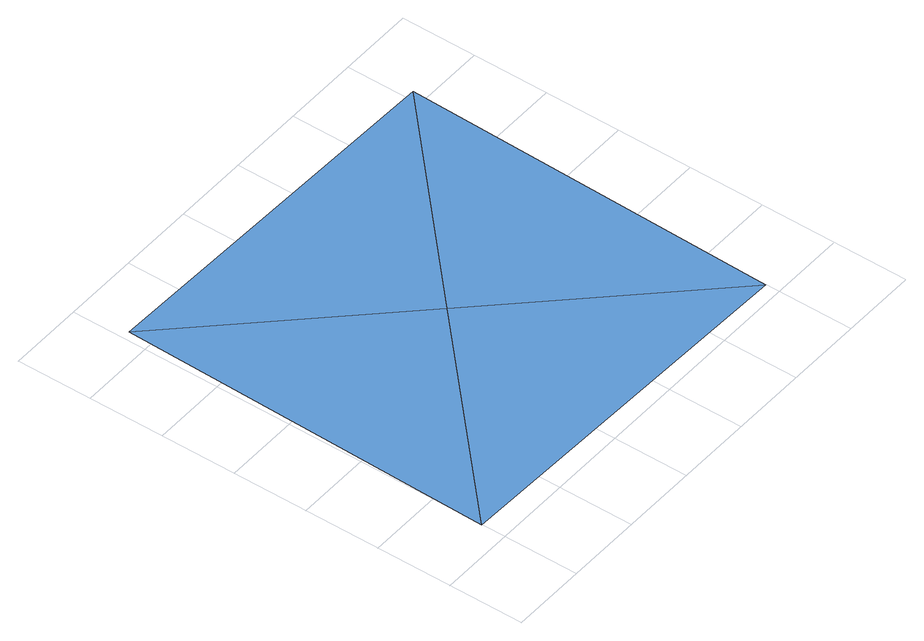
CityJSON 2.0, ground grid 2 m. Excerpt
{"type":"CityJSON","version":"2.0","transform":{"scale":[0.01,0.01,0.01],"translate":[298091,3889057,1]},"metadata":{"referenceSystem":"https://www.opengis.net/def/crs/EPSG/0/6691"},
"CityObjects":{
"waterbody1":{"type":"WaterBody","attributes":{"name":"静岡県第4次地震被害想定（元禄型関東地震）","種類":"3","津波浸水想定.浸水ランクフィールド":"Tsunami_rank.xml","津波浸水想定.浸水ランク":"2","class":"1140"},"geometry":[{"type":"MultiSurface","lod":"1","boundaries":[[[0,1,2]],[[2,1,3]],[[1,4,3]],[[0,4,1]]]}]}
},
"vertices":[
[1025,1037,89],[512,550,89],[1000,37,89],[0,63,89],[25,1063,89]
]}
